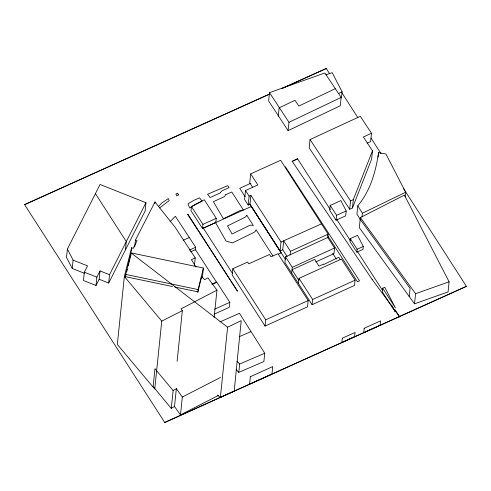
<?xml version="1.0" encoding="UTF-8"?>
<svg xmlns="http://www.w3.org/2000/svg" width="491" height="491" viewBox="0 0 491 491"><rect width="100%" height="100%" fill="white"/><g stroke="black" fill="none" stroke-linecap="round" stroke-linejoin="round"><path stroke-width="0.74" d="M269.688 94.002L24.55 204.661L269.682 94.063M108.671 283.037L109.536 274.702L100.035 270.922L99.17 279.25L108.671 283.037L145.097 211.044L145.962 202.715L100.066 184.475L67.384 249.054L66.524 257.382L72.232 268.454L84.612 273.377M72.232 268.454L73.091 260.12L67.384 249.054M73.091 260.12L87.533 265.864L84.348 272.192L83.488 280.521L96.009 285.486L99.17 279.25M96.009 285.486L96.868 277.157L100.035 270.922M125.438 249.851L126.291 241.578L95.426 193.614M124.352 276.488L117.331 344.43L154.739 389.062L161.76 321.12L124.352 276.488L131.6 247.722L133.227 248.397L137.087 240.7L135.399 240.179L154.99 201.961L175.177 227.308L195.234 257.928L194.454 265.478M125.444 277.433L125.751 274.414L131.029 252.871L203.391 268.018L202.378 277.832M130.716 255.891L131.029 252.871L227.615 327.215L220.361 397.428L234.195 391.124L241.216 320.611L227.615 327.215M131.214 251.496L131.6 247.722M134.7 246.973L135.399 240.179M154.837 203.47L154.99 201.961M164.749 422.463L466.45 286.339L164.743 422.518L24.556 204.6M191.447 206.551L191.017 210.719L202.507 228.524L215.837 222.484L216.267 218.323L204.293 199.776L191.447 206.551L202.936 224.356L202.507 228.524M171.273 408.395L173.12 390.548L154.96 368.686L153.118 386.534L171.273 408.395L174.501 406.499L176.349 388.645L173.12 390.548M177.116 361.278L182.339 310.699L181.062 308.857L216.954 290.156L207.945 277.869L204.6 279.686L201.629 276.519L197.891 291.85L174.759 287.008M195.387 250.06L195.676 247.249L175.361 216.292L170.119 221.625M218.685 395.292L180.479 414.877L182.321 397.029L176.349 388.645M197.812 292.599L198.125 289.58L203.391 268.018M201.396 278.784L201.629 276.519M214.15 317.333L216.954 290.156M232.814 268.743L232.169 274.991L265.066 326.049L307.538 306.807L308.188 300.56L277.949 253.706L270.989 256.811L269.504 254.498L248.753 263.802L247.642 262.071L232.814 268.743L265.711 319.801L265.066 326.049M211.836 284.191L216.666 281.994L229.819 302.315L229.297 307.317L214.113 314.209M327.743 237.896L328.129 234.152L280.619 160.305L250.674 173.882L257.818 184.954L245.512 190.526L244.586 199.512L248.207 205.115L249.944 204.324L250.876 195.338L249.133 196.13L248.207 205.115M250.674 173.882L249.747 182.867L252.521 187.169M219.937 321.936L239.473 313.301L264.741 353.244L263.876 361.579L238.81 372.35L239.669 364.015L236.981 361.358M269.498 92.633L268.632 100.962L288.107 130.637L340.281 105.749L341.147 97.421L324.839 73.006L269.498 92.633L288.972 122.308L288.107 130.637M278.28 116.177L279.14 107.842L294.962 100.305L298.872 106.056L335.224 88.718M321.568 223.828L283.694 240.805L282.761 249.79L280.103 250.987L281.03 242.002L250.876 195.338M292.213 161.355L297.552 158.802L292.213 161.355L372.196 279.557M315.725 261.967L333.966 253.651L334.549 247.998L327.785 237.484L285.51 256.879L284.927 262.532L312.098 304.715L354.52 285.431L355.061 280.195L341.429 259.058L299.031 278.342L298.491 283.577M290.101 255.032L290.488 251.288L283.694 240.805L281.03 242.002M291.672 272.99L292.262 267.337L285.51 256.879M310.048 139.554L309.189 147.883L349.684 209.252L352.47 207.951L371.619 159.145L372.479 150.817L363.358 137.007L371.472 133.251L360.296 116.312L310.048 139.554L350.543 200.917L349.684 209.252M329.565 73.699L326.257 68.482L281.558 88.644M312.098 304.715L312.638 299.479L299.031 278.342M330.197 205.422L329.694 210.301L336.083 220.201L345.701 215.856L346.21 210.977L340.858 200.598L330.197 205.422L336.587 215.322L336.083 220.201M341.472 97.85L342.092 91.842L332.186 72.637L325.981 74.841M352.47 207.951L353.336 199.622L372.479 150.817M350.279 238.638L349.973 241.554L356.834 252.19L362.996 249.385L363.297 246.47L357.558 235.342L350.279 238.638L357.141 249.275L356.834 252.19M405.185 196.793L405.652 192.245L385.926 153.99L378.543 152.646C375.824 171.605 370.324 190.876 357.792 205.784L356.932 214.119L360.388 219.698M360.363 217.581L359.32 227.695L414.533 303.806L448.062 291.918L449.105 281.803L404.412 195.123L360.363 217.581L415.576 293.692L414.533 303.806M362.014 217.016L362.407 213.229L357.792 205.784M371.472 133.251L370.613 141.58L367.231 143.145M378.07 157.188L378.543 152.646M382.698 288.217L395.427 307.925L384.778 287.278L382.698 288.217L382.323 291.85L395.052 311.552L391.615 304.893M372.203 279.502L399.68 316.904M409.193 296.668L410.059 288.334L360.179 219.367M125.88 275.205L125.518 276.691L172.519 286.535M126.795 271.492L127.341 269.258M128.249 265.545L130.796 255.148M109.536 274.702L145.962 202.715M158.305 206.656L161.913 202.943L168.309 198.597L169.217 200.574L159.544 207.975M182.321 397.029L220.533 377.444M161.76 321.12L182.339 310.699M288.972 122.308L341.147 97.421M362.407 213.229L405.652 192.245M338.367 93.597L342.092 91.842M350.543 200.917L353.336 199.622M250.84 183.217L239.725 188.323L245.119 196.713M183.1 240.351L189.336 237.491M292.262 267.337L334.549 247.998M200.862 201.783L196.695 203.704L189.661 207.988L187.967 203.777L193.982 200.316L199.512 197.836L202.151 201.193M189.44 250.091L195.676 247.249M190.582 251.84L195.43 249.631L216.629 282.35L212.486 284.234M290.488 251.288L328.129 234.152M357.141 249.275L363.297 246.47M312.638 299.479L355.061 280.195M202.936 224.356L216.267 218.323M195.234 257.928L191.429 259.653L196.038 267.165M214.628 309.207L229.819 302.315M265.711 319.801L308.188 300.56M281.552 88.705L326.251 68.537M203.335 228.137L251.337 206.484L281.19 252.871L278.403 254.129M336.587 215.322L346.21 210.977M239.706 336.488L250.791 331.695M239.669 364.015L264.741 353.244M415.576 293.692L449.105 281.803M125.751 274.414L198.125 289.58M84.348 272.192L96.868 277.157M217.323 395.089L220.361 397.428M236.116 369.686L238.81 372.35M174.501 406.499L180.479 414.877M285.32 166.688L359.553 280.84L357.466 281.803L327.62 235.52M297.552 158.802L330.345 209.639M336.574 219.219L350.273 240.486M357.338 251.349L382.655 290.617M395.114 309.833L399.674 316.965M245.512 190.526L249.133 196.13M282.761 249.79L287.161 256.572M249.944 204.324L280.103 250.987M340.398 259.807L338.759 257.259L323.815 264.465L323.569 264.072L318.99 266.14L314.706 259.365L292.01 269.78L298.823 280.367M332.622 253.264L336.353 259.045M341.601 92.326L357.773 117.527M371.049 138.094L380.998 153.622M403.406 188.366L466.444 286.4M249.674 203.79L285.676 259.776M272.928 255.964L256.05 229.714L255.277 231.408L253.964 232.403L232.556 242.885L226.087 241.093L215.175 221.963M203.059 227.701L232.458 273.389M250.373 376.683L249.606 384.177L271.94 374.154L272.72 366.599L250.373 376.683M342.307 338.207L341.859 342.552L354.606 336.63L355.036 332.468L342.307 338.207M364.205 328.276L363.745 332.738L380.102 325.238L380.55 320.899L364.205 328.276M220.576 192.319L220.404 192.853L210.136 197.542L207.546 194.252L227.775 185.666L229.015 187.623L221.914 190.882L220.576 192.319M225.768 194.737L224.252 196.713L213.382 201.678L223.405 218.777L240.357 210.443L243.407 210.056L231.783 191.975L225.768 194.737M246.875 215.445L245.107 217.261L227.493 225.915L232.077 233.98L249.225 225.584L250.901 225.105L253.344 225.51L246.875 215.445M187.93 214.193L187.617 214.414L237.472 291.181L187.93 214.193M178.411 194.921L176.778 195.878L175.925 194.019L177.705 193.19L178.411 194.921"/></g></svg>
